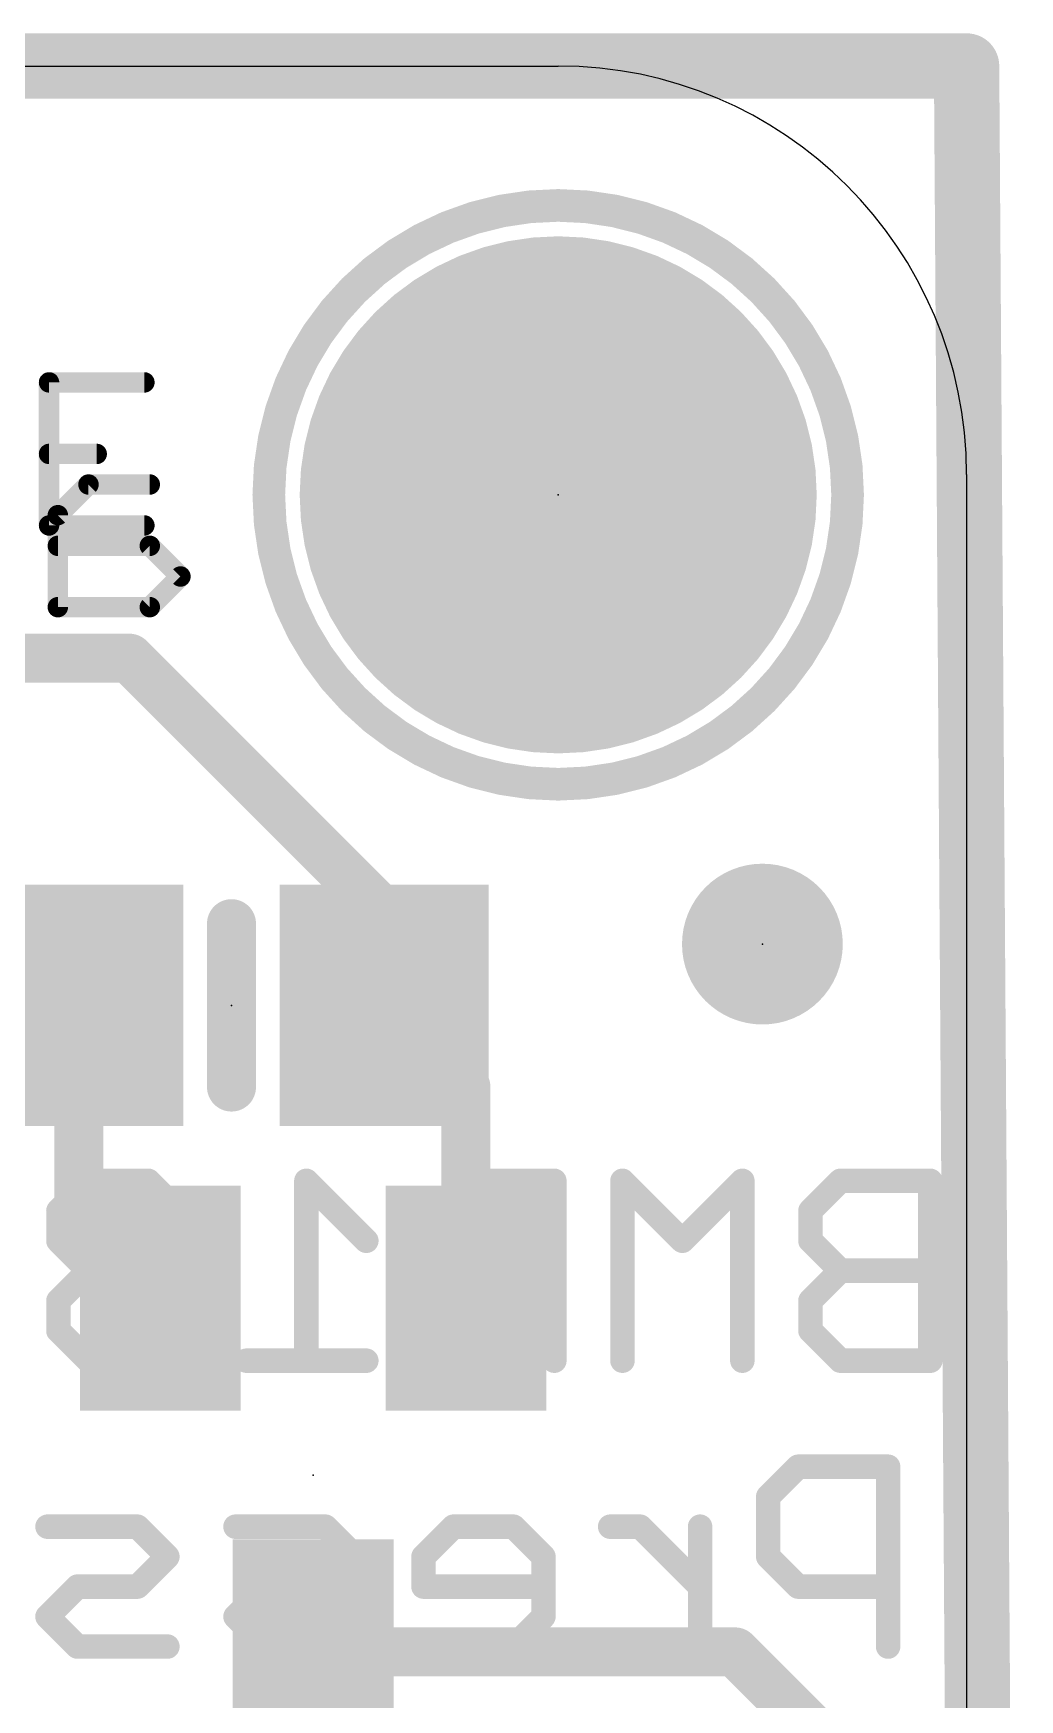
# Model space of a CAD drawing. Extents: x -0.2 to 18.1, y -0.2 to 19.4.
# Drawn here: x 11.98 to 18.11, y 9.02 to 19.38 of the extents above; entities that cross this region are included whole.
import ezdxf

# ---------------------------------------------------------------- set-up
doc = ezdxf.new("R2010")
doc.units = 0
for name, color, linetype in [('1', 12, 'CONTINUOUS'), ('16', 132, 'CONTINUOUS'), ('17', 110, 'CONTINUOUS'), ('20', 53, 'CONTINUOUS'), ('21', 40, 'CONTINUOUS'), ('22', 6, 'CONTINUOUS'), ('23', 53, 'CONTINUOUS')]:
    doc.layers.add(name, color=color, linetype=linetype)

# ---------------------------------------------------------------- blocks, each defined once
blk = doc.blocks.new('RECT')
blk.add_solid([(-0.5, -0.5), (0.5, -0.5), (-0.5, 0.5), (0.5, 0.5)])
blk = doc.blocks.new('ROUNDP')
at = {"const_width": 0.5}
blk.add_lwpolyline([(0, -0.25, 1), (0, 0.25, 1), (0, -0.25)], format="xyb", dxfattribs=at)
blk = doc.blocks.new('PIE')
at = {"const_width": 0.5}
blk.add_lwpolyline([(0, -0.25, 1), (0, 0.25, 1), (0, -0.25)], format="xyb", dxfattribs=at)

msp = doc.modelspace()

# ---------------------------------------------------------------- linework, layer by layer
at = {"layer": '1', "const_width": 0.3048}
for points in [[(5.334, 15.494), (12.573, 15.494)], [(12.573, 15.494), (14.158, 13.909)], [(14.158, 13.909), (14.158, 13.335)], [(10.445, 13.335), (12.258, 13.335)], [(12.258, 12.022), (12.258, 13.335)], [(14.224, 13.401), (14.158, 13.335)], [(14.158, 13.335), (14.666, 12.827)], [(14.666, 12.827), (14.666, 11.514)], [(12.766, 11.514), (12.258, 12.022)], [(16.34, 9.314), (13.716, 9.314)], [(16.891, 8.763), (16.34, 9.314)]]:
    msp.add_lwpolyline(points, dxfattribs=at)
at = {"layer": '1', "const_width": 0.1524}
for points in [[(12.6269, 15.5479, 1), (12.5191, 15.4401)], [(12.573, 15.4178, 1), (12.573, 15.5702)], [(14.2342, 13.909, 1), (14.0818, 13.909)], [(14.1041, 13.8551, 1), (14.2119, 13.9629)], [(12.3342, 13.335, 1), (12.1818, 13.335)], [(12.258, 13.2588, 1), (12.258, 13.4112)], [(14.2119, 13.3889, 1), (14.1041, 13.2811)], [(14.2779, 13.3471, 1), (14.1701, 13.4549)], [(14.1041, 13.3889, 1), (14.2119, 13.2811)], [(14.0818, 13.335, 1), (14.2342, 13.335)], [(14.7422, 12.827, 1), (14.5898, 12.827)], [(14.6121, 12.7731, 1), (14.7199, 12.8809)], [(12.3119, 12.0759, 1), (12.2041, 11.9681)], [(12.1818, 12.022, 1), (12.3342, 12.022)], [(12.7121, 11.4601, 1), (12.8199, 11.5679)], [(14.5898, 11.514, 1), (14.7422, 11.514)], [(13.716, 9.3902, 1), (13.716, 9.2378)], [(16.3939, 9.3679, 1), (16.2861, 9.2601)], [(16.34, 9.2378, 1), (16.34, 9.3902)]]:
    msp.add_lwpolyline(points, format="xyb", dxfattribs=at)
at = {"layer": '16', "const_width": 0.4064}
for points in [[(0, 19.177), (17.78, 19.177)], [(17.78, 19.177), (17.907, 0)]]:
    msp.add_lwpolyline(points, dxfattribs=at)
at = {"layer": '16', "const_width": 0.2032}
for points in [[(17.8816, 19.1777, 1), (17.6784, 19.1763)], [(17.78, 19.0754, 1), (17.78, 19.2786)]]:
    msp.add_lwpolyline(points, format="xyb", dxfattribs=at)
at = {"layer": '20'}
for p, q in [((2.54, 19.177), (15.24, 19.177)), ((17.78, 16.637), (17.78, 2.54))]:
    msp.add_line(p, q, dxfattribs=at)
msp.add_arc((15.24, 16.637), 2.54, 0, 90, dxfattribs=at)
at = {"layer": '21'}
for points, const_width in [([(15.24, 14.71, 1), (15.24, 18.31, 1), (15.24, 14.71)], 0.2032), ([(12.1049, 17.2093, 1), (12.0414, 17.2093)], 0.0635), ([(12.0731, 17.241, 1), (12.0731, 17.1775)], 0.0635), ([(12.6663, 17.1775, 1), (12.6663, 17.241)], 0.0635), ([(12.0731, 16.7961, 1), (12.0731, 16.7326)], 0.0635), ([(12.3697, 16.7326, 1), (12.3697, 16.7961)], 0.0635), ([(12.0731, 16.3513, 1), (12.0731, 16.2878)], 0.0635), ([(12.6663, 16.2878, 1), (12.6663, 16.3513)], 0.0635), ([(12.0414, 16.3195, 1), (12.1049, 16.3195)], 0.0635), ([(13.2842, 13.843, 1), (13.1318, 13.843)], 0.1524), ([(13.1318, 12.827, 1), (13.2842, 12.827)], 0.1524)]:
    msp.add_lwpolyline(points, format="xyb", dxfattribs=dict(at, const_width=const_width))
for points, const_width in [([(12.6663, 17.2093), (12.0731, 17.2093)], 0.127), ([(12.0731, 17.2093), (12.0731, 16.3195)], 0.127), ([(12.0731, 16.7644), (12.3697, 16.7644)], 0.127), ([(12.0731, 16.3195), (12.6663, 16.3195)], 0.127), ([(13.208, 12.827), (13.208, 13.843)], 0.3048)]:
    msp.add_lwpolyline(points, dxfattribs=dict(at, const_width=const_width))
at = {"layer": '22'}
for points, const_width in [([(12.3185, 16.5741), (12.1279, 16.3835)], 0.127), ([(12.6998, 16.5741), (12.3185, 16.5741)], 0.127), ([(12.1279, 16.3835), (12.1279, 15.8115)], 0.127), ([(12.6998, 16.1928), (12.1279, 16.1928)], 0.127), ([(12.8905, 16.0022), (12.6998, 16.1928)], 0.127), ([(12.6998, 15.8115), (12.8905, 16.0022)], 0.127), ([(12.1279, 15.8115), (12.6998, 15.8115)], 0.127), ([(12.3179, 12.2438), (12.1315, 12.0573)], 0.1524), ([(12.6907, 12.2438), (12.3179, 12.2438)], 0.1524), ([(12.8772, 12.0573), (12.6907, 12.2438)], 0.1524), ([(14.0466, 11.8709), (13.6737, 12.2438)], 0.1524), ([(13.6737, 12.2438), (13.6737, 11.1252)], 0.1524), ([(14.6567, 12.2438), (14.4702, 12.0573)], 0.1524), ([(15.216, 12.2438), (14.6567, 12.2438)], 0.1524), ([(15.216, 11.1252), (15.216, 12.2438)], 0.1524), ([(16.0125, 11.8709), (15.6396, 12.2438)], 0.1524), ([(15.6396, 12.2438), (15.6396, 11.1252)], 0.1524), ([(16.3853, 12.2438), (16.0125, 11.8709)], 0.1524), ([(16.3853, 11.1252), (16.3853, 12.2438)], 0.1524), ([(16.9955, 12.2438), (16.809, 12.0573)], 0.1524), ([(17.5547, 12.2438), (16.9955, 12.2438)], 0.1524), ([(17.5547, 11.1252), (17.5547, 12.2438)], 0.1524), ([(12.1315, 12.0573), (12.1315, 11.8709)], 0.1524), ([(12.8772, 11.8709), (12.8772, 12.0573)], 0.1524), ([(14.4702, 12.0573), (14.4702, 11.6845)], 0.1524), ([(16.809, 12.0573), (16.809, 11.8709)], 0.1524), ([(12.1315, 11.8709), (12.3179, 11.6845)], 0.1524), ([(12.6907, 11.6845), (12.8772, 11.8709)], 0.1524), ([(16.809, 11.8709), (16.9955, 11.6845)], 0.1524), ([(12.3179, 11.6845), (12.1315, 11.4981)], 0.1524), ([(12.6907, 11.6845), (12.3179, 11.6845)], 0.1524), ([(12.8772, 11.4981), (12.6907, 11.6845)], 0.1524), ([(14.4702, 11.6845), (14.6567, 11.4981)], 0.1524), ([(16.9955, 11.6845), (16.809, 11.4981)], 0.1524), ([(17.5547, 11.6845), (16.9955, 11.6845)], 0.1524), ([(12.1315, 11.4981), (12.1315, 11.3116)], 0.1524), ([(12.8772, 11.3116), (12.8772, 11.4981)], 0.1524), ([(14.6567, 11.4981), (15.216, 11.4981)], 0.1524), ([(16.809, 11.4981), (16.809, 11.3116)], 0.1524), ([(12.1315, 11.3116), (12.3179, 11.1252)], 0.1524), ([(12.6907, 11.1252), (12.8772, 11.3116)], 0.1524), ([(16.809, 11.3116), (16.9955, 11.1252)], 0.1524), ([(12.3179, 11.1252), (12.6907, 11.1252)], 0.1524), ([(14.0466, 11.1252), (13.3009, 11.1252)], 0.1524), ([(16.9955, 11.1252), (17.5547, 11.1252)], 0.1524), ([(16.7327, 10.4658), (16.5462, 10.2793)], 0.1524), ([(17.2919, 10.4658), (16.7327, 10.4658)], 0.1524), ([(17.2919, 9.3472), (17.2919, 10.4658)], 0.1524), ([(16.5462, 10.2793), (16.5462, 9.9065)], 0.1524), ([(12.6228, 10.0929), (12.0636, 10.0929)], 0.1524), ([(12.8093, 9.9065), (12.6228, 10.0929)], 0.1524), ([(13.7922, 10.0929), (13.233, 10.0929)], 0.1524), ([(13.9787, 9.9065), (13.7922, 10.0929)], 0.1524), ([(14.5888, 10.0929), (14.4023, 9.9065)], 0.1524), ([(14.9616, 10.0929), (14.5888, 10.0929)], 0.1524), ([(15.1481, 9.9065), (14.9616, 10.0929)], 0.1524), ([(15.7497, 10.0929), (15.5633, 10.0929)], 0.1524), ([(16.1225, 9.7201), (15.7497, 10.0929)], 0.1524), ([(16.1225, 9.3472), (16.1225, 10.0929)], 0.1524), ([(12.6228, 9.7201), (12.8093, 9.9065)], 0.1524), ([(13.7922, 9.7201), (13.9787, 9.9065)], 0.1524), ([(14.4023, 9.9065), (14.4023, 9.7201)], 0.1524), ([(15.1481, 9.5336), (15.1481, 9.9065)], 0.1524), ([(16.5462, 9.9065), (16.7327, 9.7201)], 0.1524), ([(12.0636, 9.5336), (12.25, 9.7201)], 0.1524), ([(12.25, 9.7201), (12.6228, 9.7201)], 0.1524), ([(13.233, 9.5336), (13.4194, 9.7201)], 0.1524), ([(13.4194, 9.7201), (13.7922, 9.7201)], 0.1524), ([(14.4023, 9.7201), (15.1481, 9.7201)], 0.1524), ([(16.7327, 9.7201), (17.2919, 9.7201)], 0.1524), ([(12.25, 9.3472), (12.0636, 9.5336)], 0.1524), ([(13.4194, 9.3472), (13.233, 9.5336)], 0.1524), ([(14.9616, 9.3472), (15.1481, 9.5336)], 0.1524), ([(12.8093, 9.3472), (12.25, 9.3472)], 0.1524), ([(13.9787, 9.3472), (13.4194, 9.3472)], 0.1524), ([(14.5888, 9.3472), (14.9616, 9.3472)], 0.1524)]:
    msp.add_lwpolyline(points, dxfattribs=dict(at, const_width=const_width))
for points, const_width in [([(12.3185, 16.6059, 1), (12.3185, 16.5424)], 0.0635), ([(12.341, 16.5517, 1), (12.2961, 16.5966)], 0.0635), ([(12.6998, 16.5424, 1), (12.6998, 16.6059)], 0.0635), ([(12.1596, 16.3835, 1), (12.0961, 16.3835)], 0.0635), ([(12.1054, 16.4059, 1), (12.1503, 16.361)], 0.0635), ([(12.1279, 16.2246, 1), (12.1279, 16.1611)], 0.0635), ([(12.7223, 16.2153, 1), (12.6774, 16.1704)], 0.0635), ([(12.6998, 16.1611, 1), (12.6998, 16.2246)], 0.0635), ([(12.913, 15.9797, 1), (12.868, 16.0246)], 0.0635), ([(12.868, 15.9797, 1), (12.913, 16.0246)], 0.0635), ([(12.1279, 15.8433, 1), (12.1279, 15.7797)], 0.0635), ([(12.6774, 15.834, 1), (12.7223, 15.789)], 0.0635), ([(12.6998, 15.7797, 1), (12.6998, 15.8433)], 0.0635), ([(12.0961, 15.8115, 1), (12.1596, 15.8115)], 0.0635), ([(12.3179, 12.2819, 1), (12.3179, 12.2057)], 0.0762), ([(12.3448, 12.2168, 1), (12.2909, 12.2707)], 0.0762), ([(12.7177, 12.2707, 1), (12.6638, 12.2168)], 0.0762), ([(12.6907, 12.2057, 1), (12.6907, 12.2819)], 0.0762), ([(13.7118, 12.2438, 1), (13.6356, 12.2438)], 0.0762), ([(13.7006, 12.2707, 1), (13.6468, 12.2168)], 0.0762), ([(14.6567, 12.2819, 1), (14.6567, 12.2057)], 0.0762), ([(14.6836, 12.2168, 1), (14.6297, 12.2707)], 0.0762), ([(15.2541, 12.2438, 1), (15.1779, 12.2438)], 0.0762), ([(15.216, 12.2057, 1), (15.216, 12.2819)], 0.0762), ([(15.6666, 12.2707, 1), (15.6127, 12.2168)], 0.0762), ([(15.6777, 12.2438, 1), (15.6015, 12.2438)], 0.0762), ([(16.4234, 12.2438, 1), (16.3472, 12.2438)], 0.0762), ([(16.4123, 12.2168, 1), (16.3584, 12.2707)], 0.0762), ([(16.9955, 12.2819, 1), (16.9955, 12.2057)], 0.0762), ([(17.0224, 12.2168, 1), (16.9685, 12.2707)], 0.0762), ([(17.5928, 12.2438, 1), (17.5166, 12.2438)], 0.0762), ([(17.5547, 12.2057, 1), (17.5547, 12.2819)], 0.0762), ([(12.1696, 12.0573, 1), (12.0934, 12.0573)], 0.0762), ([(12.9153, 12.0573, 1), (12.8391, 12.0573)], 0.0762), ([(14.5083, 12.0573, 1), (14.4321, 12.0573)], 0.0762), ([(16.8471, 12.0573, 1), (16.7709, 12.0573)], 0.0762), ([(12.1045, 12.0843, 1), (12.1584, 12.0304)], 0.0762), ([(12.8502, 12.0304, 1), (12.9041, 12.0843)], 0.0762), ([(14.4433, 12.0843, 1), (14.4972, 12.0304)], 0.0762), ([(16.7821, 12.0843, 1), (16.836, 12.0304)], 0.0762), ([(12.1584, 11.8978, 1), (12.1045, 11.844)], 0.0762), ([(12.9041, 11.844, 1), (12.8502, 11.8978)], 0.0762), ([(14.0196, 11.844, 1), (14.0735, 11.8978)], 0.0762), ([(15.9856, 11.8978, 1), (16.0394, 11.844)], 0.0762), ([(15.9856, 11.844, 1), (16.0394, 11.8978)], 0.0762), ([(16.836, 11.8978, 1), (16.7821, 11.844)], 0.0762), ([(12.0934, 11.8709, 1), (12.1696, 11.8709)], 0.0762), ([(12.8391, 11.8709, 1), (12.9153, 11.8709)], 0.0762), ([(16.7709, 11.8709, 1), (16.8471, 11.8709)], 0.0762), ([(12.3179, 11.7226, 1), (12.3179, 11.6464)], 0.0762), ([(12.3448, 11.6575, 1), (12.2909, 11.7114)], 0.0762), ([(12.2909, 11.6575, 1), (12.3448, 11.7114)], 0.0762), ([(12.7177, 11.7114, 1), (12.6638, 11.6575)], 0.0762), ([(12.6638, 11.7114, 1), (12.7177, 11.6575)], 0.0762), ([(12.6907, 11.6464, 1), (12.6907, 11.7226)], 0.0762), ([(14.4972, 11.7114, 1), (14.4433, 11.6575)], 0.0762), ([(14.4321, 11.6845, 1), (14.5083, 11.6845)], 0.0762), ([(16.9955, 11.7226, 1), (16.9955, 11.6464)], 0.0762), ([(17.0224, 11.6575, 1), (16.9685, 11.7114)], 0.0762), ([(16.9685, 11.6575, 1), (17.0224, 11.7114)], 0.0762), ([(17.5547, 11.6464, 1), (17.5547, 11.7226)], 0.0762), ([(12.1045, 11.525, 1), (12.1584, 11.4711)], 0.0762), ([(12.1696, 11.4981, 1), (12.0934, 11.4981)], 0.0762), ([(12.9153, 11.4981, 1), (12.8391, 11.4981)], 0.0762), ([(12.8502, 11.4711, 1), (12.9041, 11.525)], 0.0762), ([(14.6567, 11.5362, 1), (14.6567, 11.46)], 0.0762), ([(14.6297, 11.4711, 1), (14.6836, 11.525)], 0.0762), ([(15.216, 11.46, 1), (15.216, 11.5362)], 0.0762), ([(16.8471, 11.4981, 1), (16.7709, 11.4981)], 0.0762), ([(16.7821, 11.525, 1), (16.836, 11.4711)], 0.0762), ([(12.1584, 11.3386, 1), (12.1045, 11.2847)], 0.0762), ([(12.0934, 11.3116, 1), (12.1696, 11.3116)], 0.0762), ([(12.8391, 11.3116, 1), (12.9153, 11.3116)], 0.0762), ([(12.9041, 11.2847, 1), (12.8502, 11.3386)], 0.0762), ([(16.836, 11.3386, 1), (16.7821, 11.2847)], 0.0762), ([(16.7709, 11.3116, 1), (16.8471, 11.3116)], 0.0762), ([(12.3179, 11.1633, 1), (12.3179, 11.0871)], 0.0762), ([(12.6907, 11.0871, 1), (12.6907, 11.1633)], 0.0762), ([(13.3009, 11.1633, 1), (13.3009, 11.0871)], 0.0762), ([(14.0466, 11.0871, 1), (14.0466, 11.1633)], 0.0762), ([(16.9955, 11.1633, 1), (16.9955, 11.0871)], 0.0762), ([(17.5547, 11.0871, 1), (17.5547, 11.1633)], 0.0762), ([(12.2909, 11.0983, 1), (12.3448, 11.1521)], 0.0762), ([(12.6638, 11.1521, 1), (12.7177, 11.0983)], 0.0762), ([(13.6356, 11.1252, 1), (13.7118, 11.1252)], 0.0762), ([(15.1779, 11.1252, 1), (15.2541, 11.1252)], 0.0762), ([(15.6015, 11.1252, 1), (15.6777, 11.1252)], 0.0762), ([(16.3472, 11.1252, 1), (16.4234, 11.1252)], 0.0762), ([(16.9685, 11.0983, 1), (17.0224, 11.1521)], 0.0762), ([(17.5166, 11.1252, 1), (17.5928, 11.1252)], 0.0762), ([(16.7327, 10.5039, 1), (16.7327, 10.4277)], 0.0762), ([(16.7596, 10.4388, 1), (16.7057, 10.4927)], 0.0762), ([(17.33, 10.4658, 1), (17.2538, 10.4658)], 0.0762), ([(17.2919, 10.4277, 1), (17.2919, 10.5039)], 0.0762), ([(16.5843, 10.2793, 1), (16.5081, 10.2793)], 0.0762), ([(16.5193, 10.3063, 1), (16.5732, 10.2524)], 0.0762), ([(12.0636, 10.131, 1), (12.0636, 10.0548)], 0.0762), ([(12.6498, 10.1198, 1), (12.5959, 10.066)], 0.0762), ([(12.6228, 10.0548, 1), (12.6228, 10.131)], 0.0762), ([(13.233, 10.131, 1), (13.233, 10.0548)], 0.0762), ([(13.8192, 10.1198, 1), (13.7653, 10.066)], 0.0762), ([(13.7922, 10.0548, 1), (13.7922, 10.131)], 0.0762), ([(14.5888, 10.131, 1), (14.5888, 10.0548)], 0.0762), ([(14.6157, 10.066, 1), (14.5618, 10.1198)], 0.0762), ([(14.9886, 10.1198, 1), (14.9347, 10.066)], 0.0762), ([(14.9616, 10.0548, 1), (14.9616, 10.131)], 0.0762), ([(15.5633, 10.131, 1), (15.5633, 10.0548)], 0.0762), ([(15.7766, 10.1198, 1), (15.7228, 10.066)], 0.0762), ([(15.7497, 10.0548, 1), (15.7497, 10.131)], 0.0762), ([(16.1606, 10.0929, 1), (16.0844, 10.0929)], 0.0762), ([(12.8362, 9.8795, 1), (12.7823, 9.9334)], 0.0762), ([(12.7823, 9.8795, 1), (12.8362, 9.9334)], 0.0762), ([(14.0056, 9.8795, 1), (13.9517, 9.9334)], 0.0762), ([(13.9517, 9.8795, 1), (14.0056, 9.9334)], 0.0762), ([(14.4404, 9.9065, 1), (14.3642, 9.9065)], 0.0762), ([(14.3754, 9.9334, 1), (14.4293, 9.8795)], 0.0762), ([(15.1862, 9.9065, 1), (15.11, 9.9065)], 0.0762), ([(15.1211, 9.8795, 1), (15.175, 9.9334)], 0.0762), ([(16.5732, 9.9334, 1), (16.5193, 9.8795)], 0.0762), ([(16.5081, 9.9065, 1), (16.5843, 9.9065)], 0.0762), ([(12.25, 9.7582, 1), (12.25, 9.682)], 0.0762), ([(12.2769, 9.6931, 1), (12.223, 9.747)], 0.0762), ([(12.5959, 9.747, 1), (12.6498, 9.6931)], 0.0762), ([(12.6228, 9.682, 1), (12.6228, 9.7582)], 0.0762), ([(13.4194, 9.7582, 1), (13.4194, 9.682)], 0.0762), ([(13.4463, 9.6931, 1), (13.3924, 9.747)], 0.0762), ([(13.7653, 9.747, 1), (13.8192, 9.6931)], 0.0762), ([(13.7922, 9.682, 1), (13.7922, 9.7582)], 0.0762), ([(14.4023, 9.7582, 1), (14.4023, 9.682)], 0.0762), ([(14.3642, 9.7201, 1), (14.4404, 9.7201)], 0.0762), ([(15.1481, 9.682, 1), (15.1481, 9.7582)], 0.0762), ([(16.0956, 9.6931, 1), (16.1495, 9.747)], 0.0762), ([(16.7327, 9.7582, 1), (16.7327, 9.682)], 0.0762), ([(16.7057, 9.6931, 1), (16.7596, 9.747)], 0.0762), ([(17.2919, 9.682, 1), (17.2919, 9.7582)], 0.0762), ([(12.0905, 9.5606, 1), (12.0366, 9.5067)], 0.0762), ([(12.0366, 9.5606, 1), (12.0905, 9.5067)], 0.0762), ([(13.2599, 9.5606, 1), (13.206, 9.5067)], 0.0762), ([(13.206, 9.5606, 1), (13.2599, 9.5067)], 0.0762), ([(15.11, 9.5336, 1), (15.1862, 9.5336)], 0.0762), ([(15.175, 9.5067, 1), (15.1211, 9.5606)], 0.0762), ([(12.25, 9.3853, 1), (12.25, 9.3091)], 0.0762), ([(12.223, 9.3203, 1), (12.2769, 9.3741)], 0.0762), ([(12.8093, 9.3091, 1), (12.8093, 9.3853)], 0.0762), ([(13.4194, 9.3853, 1), (13.4194, 9.3091)], 0.0762), ([(13.3924, 9.3203, 1), (13.4463, 9.3741)], 0.0762), ([(13.9787, 9.3091, 1), (13.9787, 9.3853)], 0.0762), ([(14.5888, 9.3853, 1), (14.5888, 9.3091)], 0.0762), ([(14.9347, 9.3741, 1), (14.9886, 9.3203)], 0.0762), ([(14.9616, 9.3091, 1), (14.9616, 9.3853)], 0.0762), ([(16.0844, 9.3472, 1), (16.1606, 9.3472)], 0.0762), ([(17.2538, 9.3472, 1), (17.33, 9.3472)], 0.0762)]:
    msp.add_lwpolyline(points, format="xyb", dxfattribs=dict(at, const_width=const_width))
at = {"layer": '23'}
for p in [(15.24, 16.51), (16.51, 13.716), (13.208, 13.335), (13.716, 10.414)]:
    msp.add_point(p, dxfattribs=at)

# ---------------------------------------------------------------- block references
at = {"layer": '1'}
msp.add_blockref('PIE', (16.51, 13.716), dxfattribs=at)
at = {"layer": '1', "xscale": 1.3, "yscale": 1.5, "rotation": 180}
for p in [(12.258, 13.335), (14.158, 13.335)]:
    msp.add_blockref('RECT', p, dxfattribs=at)
at = {"layer": '1', "yscale": 1.4, "rotation": 180}
for p in [(12.766, 11.514), (14.666, 11.514), (13.716, 9.314)]:
    msp.add_blockref('RECT', p, dxfattribs=at)
at = {"layer": '17', "xscale": 3.216, "yscale": 3.216}
msp.add_blockref('ROUNDP', (15.24, 16.51), dxfattribs=at)
msp.add_blockref('ROUNDP', (15.24, 16.51), dxfattribs=at)

doc.saveas('drawing.dxf')
